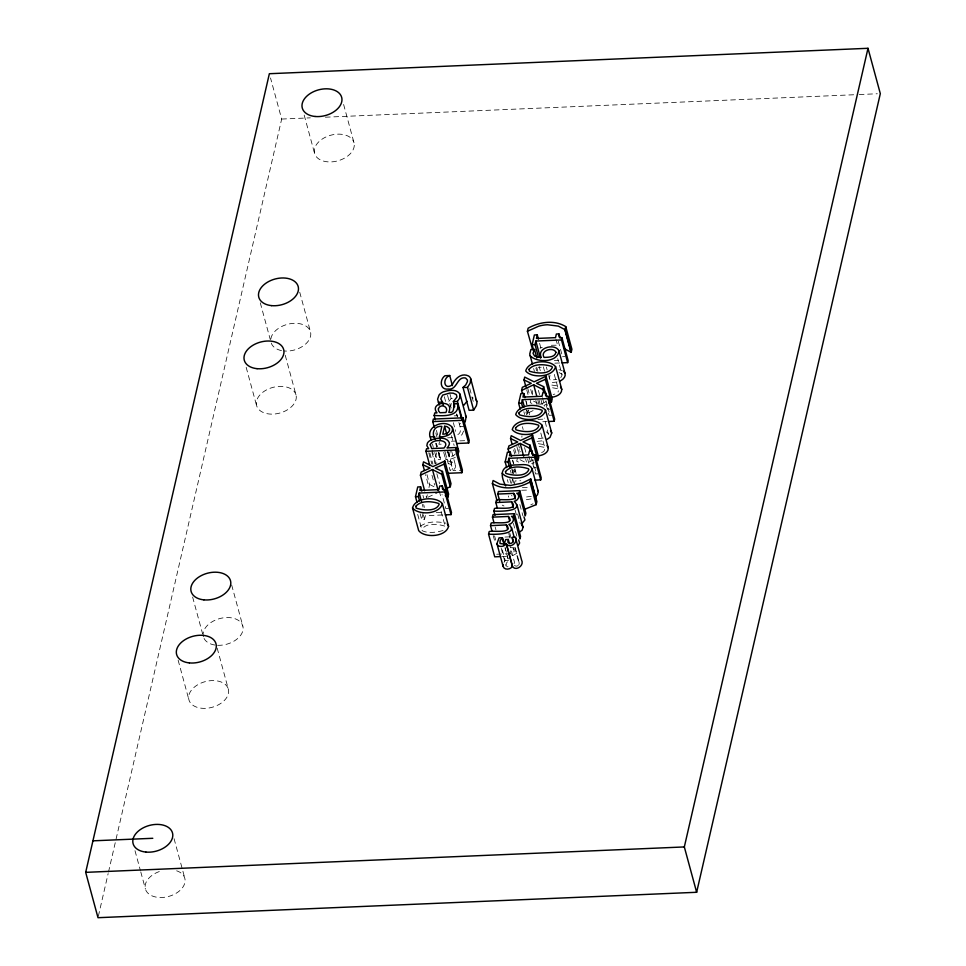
<?xml version="1.0" encoding="UTF-8"?>
<svg xmlns="http://www.w3.org/2000/svg" width="966" height="966" viewBox="0 0 966 966"><rect width="100%" height="100%" fill="white"/><g stroke="black" fill="none" stroke-linecap="round" stroke-linejoin="round"><path stroke-width="0.72" stroke-dasharray="4.83 3.62" d="M513.646 547.36L514.141 551.755L510.398 553.59M443.044 530.527C436.523 532.278 428.566 533.691 422.311 530.781L421.925 529.996C425.016 522.34 438.383 523.995 444.952 526.192L444.867 529.018M540.815 433.046L545.041 448.635L543.822 451.508L541.358 452.704M548.459 434.64L544.269 418.036M554.291 374.422L558.529 390.01L558.058 392.051M451.279 408.002L450.627 406.65L451.339 403.148M506.16 566.148L506.269 563.25L508.527 560.618L505.061 547.867M518.778 453.561L519.116 449.214M521.857 437.272L521.978 435.763M532.254 394.937L532.592 390.59M98.339 916.227L108.144 873.578M108.482 872.105L281.674 119.059L270.516 77.968M442.464 514.975L425.366 515.699L424.557 519.237L421.647 519.358L423.567 511.014M427.31 494.761L426.598 497.864L425.825 495.027M426.972 474.608L429.665 484.521L429.001 487.383L425.535 474.632M439.506 441.74L438.926 444.263L443.382 444.07M455.288 457.389L452.003 458.753L445.628 459.442L447.717 450.349M455.409 453.863L453.428 455.831L448.949 456.87L450.772 448.936M459.526 424.279L460.468 423.398M458.874 422.444C460.07 426.235 462.557 433.686 456.797 434.893M511.654 483.229L512.608 479.051M515.011 468.619L514.298 471.71L518.307 469.838M517.365 458.379L516.713 461.229L519.116 462.364M533.123 410.586L527.786 413.098L528.499 409.995M530.853 399.755L530.189 402.605L533.787 404.307M514.238 484.497L515.047 480.959L520.746 480.718M514.069 563.806L514.455 562.127L510.217 546.551M518.851 564.784C520.602 562.164 515.518 558.626 521.58 560.038M436.644 452.8L435.883 456L436.692 459.55L440.605 459.381L438.721 452.148M439.59 453.235L439.107 455.952L440.641 459.236L438.685 452.293M463.608 431.077L461.953 434.724L458.427 436.97M549.968 375.182L549.449 378.406L550.185 380.085L556.79 379.481M503.986 562.393L505.23 560.534L501.765 547.782M448.912 401.325L451.158 398.39L455.892 398.197M516.846 553.276L512.499 555.752M560.763 377.706L562.115 374.965L557.72 358.688M420.391 526.216C427.552 521.072 437.707 521.326 445.99 523.186M530.769 504.856L533.003 503.781M533.534 401.107L540.236 404.512L546.877 401.397M427.926 497.236L437.284 492.853M533.389 460.009L526.76 463.137L525.601 458.886M543.918 405.382L546.43 404.259M531.686 463.439L534.21 462.316M540.006 348.171L542.337 347.289M553.156 394.49L554.846 394.08M531.336 496.319L523.765 497.321M531.095 498.891L525.359 499.893M557.092 381.956L550.535 382.79M543.121 438.105L535.973 438.793M541.914 440.858L536.504 441.438M454.225 415.851L457.836 415.706M551.32 345.273L559.712 345.164M522.413 487.528L528.33 487.311M521.628 490.257L529.114 490.028M510.724 547.722L512.572 547.589L514.419 550.197M281.674 119.059L310.327 117.84M325.409 117.2L857.699 94.596M859.209 94.535L877.297 93.762M562.514 356.708L565.11 356.599M554.339 360.644L558.746 360.451M554.834 363.168L560.534 362.926M538.291 367.382L541.202 367.261M551.634 415.211L549.038 415.332L545.186 401.156M537.929 419.389L545.259 419.075M542.783 421.731L547.058 421.55M460.033 426.694L463.68 426.537M447.632 437.827L453.477 437.586M451.4 441.233L466.264 440.605M448.152 452.16L453.163 470.575L461.084 470.249M538.147 473.835L535.55 473.944L531.312 458.367M448.465 508.575L445.869 508.684L442.017 494.52M436.234 512.68L443.575 512.366M504.916 537.048L510.603 536.806M496.681 554.243L507.657 553.784M501.752 556.525L507.367 556.295M505.23 560.534L508.575 560.389M551.84 385.072L559.181 386.207M538.364 443.696L545.705 444.831M552.624 387.789L557.358 388.61L558.529 390.01M539.137 446.401L543.882 447.234L545.041 448.635M506.896 566.668L508.068 566.8M448.079 460.963L453.501 462.509L455.554 465.564A10.022 6.521 -15.2 0 1 453.163 470.575M558.855 369.724L562.236 370.546M471.879 397.775L473.328 398.064M448.369 463.68C452.523 463.547 453.223 468.498 450.18 470.708L444.396 449.456M559.072 372.538L561.958 374.277M546.14 431.79L548.495 433.625M547.408 408.195L549.787 409.318M533.932 466.82L536.311 467.93M502.211 505.121L504.01 506.015M520.046 459.731L525.419 462.448M429.665 484.521L437.707 488.603M514.383 565.581L516.218 566.136A2.367 1.546 -15.2 0 0 518.174 565.508M511.606 495.256L511.992 496.041M508.37 495.896L508.744 497.176M558.276 341.119L562.127 355.283M555.909 339.078L557.442 344.741M546.37 367.068L547.142 369.906M548.688 375.569L549.449 378.406M539.596 343.341L541.129 349.016M543.363 366.875L544.51 371.125M539.137 366.428L540.284 370.678M546.056 400.854L549.135 412.18M536.685 367.152L537.845 371.403M535.864 367.998L536.637 370.823M542.421 397.702L544.739 406.203M533.655 368.553L534.427 371.391M538.424 390.361L539.571 394.611M541.117 400.286L542.264 404.537M539.088 400.262L540.236 404.512M537.881 400.371L539.04 404.621M535.852 400.347L537.011 404.597M530.732 389.407L531.88 393.657M527.774 388.417L529.694 395.505M526.724 389.853L528.269 395.529M526.18 401.494L526.953 404.319M525.721 400.552L526.881 404.802M528.414 410.465L529.573 414.716M527.013 410.26L527.786 413.098M526.434 409.838L527.581 414.088M525.902 412.011L526.663 414.837M523.862 411.709L524.635 414.547M532.568 459.478L535.647 470.804M522.401 426.718L523.161 429.544M528.945 456.314L530.865 463.402M524.55 447.572L526.096 453.235M527.629 458.898L528.788 463.149M518.138 443.382L520.445 451.883M516.858 446.606L518.404 452.281M514.673 448.453L516.206 454.129M513.634 449.902L514.781 454.153M512.705 460.118L513.852 464.368M512.62 460.589L513.393 463.426M514.938 469.09L516.086 473.34M513.332 469.874L514.105 472.712M512.028 469.21L513.188 473.461M511.968 469.621L513.127 473.871M510.386 470.333L511.159 473.171M512.692 478.834L513.852 483.085M519.841 504.59L522.932 515.916M509.794 478.955L510.942 483.205M517.655 514.057L520.348 523.983M507.379 479.667L508.14 482.505M515.107 510.108L517.039 517.196M513.381 523.415L516.846 536.166M515.252 547.71L519.092 561.874M514.769 547.42L518.187 560.401M509.806 533.196L510.954 537.446M469.766 388.598L473.618 402.762M508.732 533.425L510.265 539.088M510.169 550.668L511.316 554.919M505.109 547.637L508.188 558.976M501.209 548.338L505.834 565.339M495.172 527.062L495.944 529.887M494.568 535.876L495.715 540.127M493.215 535.562L495.135 542.65M456.87 414.209L457.606 417.191M456.568 413.943L457.341 416.781M449.999 394.14L451.158 398.39M447.536 395.311L450.627 406.65M453.344 422.685L454.491 426.936M444.312 396.724L445.857 402.399M451.448 435.642L454.153 445.555M451.702 451.4L455.554 465.564M448.115 451.472L451.967 465.648M447.789 452.619L448.949 456.87M443.708 452.366L445.628 459.442M436.427 430.401L438.347 437.489M435.835 432.925L436.994 437.175M436.415 443.648L437.175 446.473M436.378 443.792L437.151 446.63M343.618 104.473L354.003 142.739A20.419 13.295 -15.2 0 1 327.377 161.817A20.419 13.295 -15.2 0 1 321.473 139.563A20.419 13.295 -15.2 0 1 354.003 142.739M435.618 443.201L436.765 447.451M438.31 453.114L439.47 457.365M432.454 443.962L433.323 447.391M434.772 452.462L436.692 459.55M432.092 449.975L435.944 464.151M431.947 452.414L435.026 463.74M436.849 473.714L439.542 483.64M429.846 452.933L432.925 464.272M439.264 491.054L441.184 498.142M428.759 452.74L431.838 464.078M431.971 475.2L434.664 485.113M441.1 511.4L445.338 526.989M422.939 495.329L423.712 498.166M423.651 504.614L424.424 507.452M422.287 504.361L423.06 507.198M423.398 514.987L424.557 519.237M420.113 513.695L421.647 519.358M417.698 514.407L421.925 529.996M304.181 115.087L314.566 153.34M299.726 292.215L310.509 331.881M285.224 355.271L296.007 394.937A20.419 13.295 -15.2 0 1 269.381 414.016A20.419 13.295 -15.2 0 1 263.476 391.773A20.419 13.295 -15.2 0 1 296.007 394.937M260.289 302.829L270.299 339.658M246.173 367.297L256.57 405.551M231.671 585.034L242.84 626.125M217.169 648.089L228.338 689.169A20.419 13.295 -15.2 0 1 201.713 708.259A20.419 13.295 -15.2 0 1 195.808 686.005A20.419 13.295 -15.2 0 1 228.338 689.169M192.62 597.06L202.631 633.901M178.118 660.116L188.901 699.782M174.061 838.657L182.526 869.823M182.912 871.247L184.832 878.323M134.999 850.684L140.396 870.523M140.782 871.936L145.395 888.937M455.264 429.761L455.336 431.355M435.461 463.704A7.088 4.613 -15.2 0 1 436.874 462.847M176.645 870.801A20.419 13.295 -15.2 0 1 177.925 892.101A20.419 13.295 -15.2 0 1 146.953 892.077A20.419 13.295 -15.2 0 1 161.708 870.789M203.403 636.739A20.419 13.295 -15.2 0 1 223.182 617.854A20.419 13.295 -15.2 0 1 242.816 630.834A20.419 13.295 -15.2 0 1 216.215 645.203M215.007 645.059A20.419 13.295 -15.2 0 1 203.766 637.826M270.854 338.994A20.419 13.295 -15.2 0 1 294.328 323.308A20.419 13.295 -15.2 0 1 310.098 337.81A20.419 13.295 -15.2 0 1 283.883 350.972M281.492 350.61A20.419 13.295 -15.2 0 1 271.072 342.495"/><path stroke-width="1.45" d="M494.012 522.811L492.479 517.136L493.058 514.624L514.407 513.707L513.827 516.23L511.461 516.339C515.482 518.585 512.729 523.946 508.889 524.393C519.998 535.369 491.223 534.403 488.567 534.162L494.725 556.827L500.34 556.585M499.712 501.137L497.792 494.061L498.371 491.537L519.72 490.631L519.14 493.155L516.762 493.252C520.795 495.51 518.042 500.859 514.19 501.306C525.311 512.294 496.524 511.328 493.868 511.074L495.027 515.325M516.882 504.53L523.041 527.195L522.147 530.189L519.237 532.206M502.417 537.712L500.11 540.586L500.002 543.484L503.141 543.93L504.771 542.65L505.641 539.571L508.297 539.463L507.85 542.168L510.06 543.472A2.367 1.546 -15.2 0 0 512.692 542.107C514.443 539.499 509.36 535.961 515.421 537.362C518.44 542.916 509.36 549.111 506.208 543.616L512.366 566.281C510.724 569.638 504.216 570.508 503.093 566.342L496.935 543.677L499.072 537.857L502.417 537.712L504.337 544.8M503.093 566.342L503.226 564.47M412.53 507.959C415.259 497.176 436.439 496.065 442.416 503.672L448.574 526.349C445.821 537.108 424.678 538.243 418.689 530.636L412.53 507.959C418.52 515.566 439.663 514.443 442.416 503.672M505.677 485.983C499.277 473.304 501.306 465.66 515.071 464.936C520.396 465.141 529.573 462.617 532.097 468.933L538.255 491.609L537.543 494.677L535.14 497.176M532.097 468.933C529.344 479.704 508.201 480.839 502.211 473.231M542.119 425.318C539.366 436.089 518.235 437.212 512.246 429.604C514.975 418.821 536.154 417.71 542.119 425.318L548.29 447.995C548.386 453.114 542.687 455.24 538.46 455.855M545.573 410.321C542.82 421.079 521.688 422.214 515.699 414.607C518.428 403.812 539.608 402.701 545.573 410.321L551.731 432.985L550.028 437.405L546.804 439.506M555.607 366.694C552.854 377.465 531.723 378.6 525.721 370.98C528.45 360.197 549.63 359.086 555.607 366.694L561.765 389.37C561.874 394.49 556.175 396.615 551.948 397.243M417.034 502.356L415.489 496.693L417.735 486.949L420.633 486.828L419.799 490.45L438.878 489.641L439.711 486.019L442.307 485.91L442.44 488.893L445.338 489.859L451.496 512.523L451.013 514.612L445.314 514.854M506.715 467.629L505.17 461.953L507.416 452.209L510.314 452.088L509.48 455.71L528.559 454.901L529.392 451.279L531.988 451.17L532.121 454.165L535.019 455.119L541.177 477.784L540.694 479.873L534.995 480.114M520.191 409.004L518.657 403.329L520.891 393.585L523.801 393.464L522.968 397.086L542.035 396.277L542.868 392.655L545.476 392.546L545.609 395.541L548.507 396.495L554.665 419.172L554.182 421.248L548.483 421.49M533.679 350.38L532.133 344.717L534.379 334.973L537.277 334.84L536.444 338.462L555.522 337.653L556.356 334.031L558.952 333.922L559.085 336.917L561.983 337.871L568.141 360.547L567.658 362.624L561.958 362.866M85.684 872.358L269.357 73.718L867.999 48.3L880.316 93.642L696.643 892.282L98.001 917.7L85.684 872.358L684.326 846.94L867.999 48.3M424.666 490.776L420.439 475.187L421.152 472.096L430.051 468.112L422.842 464.706L423.506 461.857L432.889 466.614L444.843 460.999L451.001 483.664L450.289 486.767L446.509 488.458M429.773 465.467L425.934 451.303L426.513 448.779L428.687 448.683L426.839 445.652L427.395 443.14A7.088 4.613 -15.2 0 1 430.715 440.182C436.318 438.045 446.546 435.98 449.395 442.899A10.022 6.521 -15.2 0 1 447.004 447.91L456.254 447.524L462.412 470.188L461.833 472.712L448.441 473.28M434.302 427.262L432.756 421.587L433.348 419.063L463.088 417.807L469.247 440.472L468.667 442.996L456.761 443.503M435.328 419.715L434.169 415.465L434.748 412.965L437.018 412.868C428.457 402.351 454.926 398.487 448.792 412.361C456.99 414.124 450.748 401.651 457.522 403.873L461.76 419.461M419.546 500.823L418.399 496.572L419.208 493.022L444.855 491.935L445.338 489.859M435.219 439.542C431.247 433.819 433.577 425.547 441.86 426.392L439.47 436.777L440.242 439.602M459.961 394.128L459.659 398.149L457.401 401.433L453.368 401.602L456.954 397.026L456.35 394.575L453.223 393.186L449.866 393.029L442.645 395.106L440.774 398.91L442.44 402.073L438.407 402.242L437.586 399.187L439.071 395.022A8.537 5.554 -15.2 0 1 443.382 391.834C448.514 390.216 456.652 388.658 459.961 394.128L466.119 416.793L465.177 422.009M449.733 375.52C442.03 378.249 443.877 390.916 452.33 384.794C454.974 378.696 461.289 372.502 468.413 375.931A9.37 6.098 -15.2 0 1 470.72 378.793L477.023 402.713L476.359 405.744L473.642 410.127L469.114 410.321L463.004 387.451L465.733 384.915L467.375 381.751L467.459 380.097L465.612 378.02C456.821 376.028 457.304 390.373 448.272 389.044C439.856 390.336 439.385 379.65 444.988 375.726L449.733 375.52L452.39 385.627M444.614 426.272L442.79 434.205C445.918 434.338 450.434 432.357 449.528 428.554L446.908 426.549L444.614 426.272L446.92 434.772M445.278 495.606L447.946 496.959L441.788 474.282L442.44 471.42L435.304 468.051L444.131 464.103L444.843 460.999M463.004 387.451L467.484 387.463L470.188 383.079L470.72 378.793M461.833 472.712L455.674 450.035L456.254 447.524M468.667 442.996L462.497 420.331L463.088 417.807M447.946 496.959L448.598 494.085L442.44 471.42M497.019 500.593L492.394 483.592L493.107 480.513L499.869 484.099L510.591 485.439L522.159 483.145L530.72 478.919L536.879 501.583L536.166 504.663L524.466 509.372M532.616 349.692L527.424 331.278L528.136 328.199C539.354 321.895 554.303 319.577 565.75 326.605L571.908 349.269L571.196 352.349L564.434 348.762M488.567 534.162L489.146 531.638C491.042 530.008 514.54 534.488 506.413 524.924L490.523 525.649L492.056 531.312M490.523 525.649L491.102 523.125C492.986 521.471 516.387 525.999 508.418 516.46L492.479 517.136M493.868 511.074L494.459 508.551C496.355 506.933 519.853 511.4 511.726 501.837L495.836 502.561L497.369 508.237M495.836 502.561L496.415 500.038C498.299 498.384 521.7 502.924 513.731 493.385L497.792 494.061M508.913 451.883L508.14 449.045L508.853 445.942L517.752 441.969L510.555 438.564L511.207 435.702L520.602 440.46L532.544 434.857L538.702 457.522L537.99 460.625L531.831 437.948L532.544 434.857M522.389 393.259L521.616 390.421L522.328 387.318L531.24 383.345L524.031 379.94L524.695 377.078L534.077 381.836L546.032 376.233L552.19 398.898L551.477 402.001L548.954 403.124M509.613 467.496L508.08 461.833L508.889 458.295L534.536 457.196L535.019 455.119M522.715 407.459L521.555 403.208L522.377 399.67L548.024 398.584L548.507 396.495M538.509 357.335L535.043 344.584L535.852 341.046L561.5 339.96L561.983 337.871M532.495 364.303L529.73 354.039L530.865 349.571L534.512 349.426L533.015 353.327L534.657 356.116L541.322 357.517C536.19 348.05 554.52 342.894 558.843 350.549L565.001 373.214C566.136 376.885 562.695 380.049 559.543 381.172M530.262 450.977L529.489 448.139L530.153 445.266L523.017 441.897L531.831 437.948M543.737 392.353L542.977 389.515L543.629 386.642L536.492 383.285L545.319 379.324L546.032 376.233M536.166 504.663L530.008 481.986L530.72 478.919M571.196 352.349L565.038 329.684L565.75 326.605M463.752 405.382L466.976 401.276M457.51 455.433L458.802 451.472L452.366 427.491C444.915 417.916 423.579 427.057 431.307 439.711M506.208 543.616C504.566 546.973 498.058 547.843 496.935 543.677M518.235 545.379L519.636 542.989L518.645 539.946M522.195 523.246L524.949 519.901L523.958 516.858M530.008 481.986C518.79 488.277 503.841 490.619 492.394 483.592M521.616 390.421L533.655 384.782L542.977 389.515M420.439 475.187L432.466 469.548L441.788 474.282M508.14 449.045L520.167 443.406L529.489 448.139M527.424 331.278L538.678 326.194A24.754 16.108 -15.2 0 1 547.553 324.757L558.276 326.097L565.038 329.684M532.133 344.717L535.043 344.584M518.657 403.329L521.555 403.208M434.169 415.465C442.114 415.863 460.19 417.348 457.522 403.873M432.756 421.587L462.497 420.331M430.534 436.874L434.446 436.704M439.47 436.777C444.964 437.236 453.96 434.579 452.366 427.491M425.934 451.303L455.674 450.035M505.17 461.953L508.08 461.833M415.489 496.693L418.399 496.572M512.366 566.281C515.518 571.775 524.598 565.581 521.58 560.038L515.421 537.362M92.929 840.831L152.797 838.295M563.504 371.27L565.001 373.214M521.688 525.033L523.041 527.195M560.534 387.028L561.765 389.37M550.511 430.643L551.731 432.985M547.058 445.652L548.29 447.995M447.343 524.007L448.574 526.349M530.189 355.802C536.83 362.938 558.384 362.721 558.843 350.549M457.836 449.021L458.524 450.168M465.491 415.621L466.119 416.793M537.881 490.317L538.255 491.609M564.856 329.684L571.015 352.361M561.5 339.96L567.658 362.624M558.952 333.922L560.111 338.172M684.326 846.94L696.643 892.282M537.277 334.84L538.436 339.09M535.852 341.046L540.477 358.048M545.319 379.324L551.477 402.001M548.024 398.584L554.182 421.248M534.512 349.426L536.818 357.927M545.476 392.546L546.623 396.797M543.629 386.642L545.947 395.142M533.655 384.782L536.734 396.12M524.031 379.94L525.951 387.028M523.801 393.464L524.949 397.714M522.377 399.67L524.297 406.746M534.536 457.196L540.694 479.873M531.988 451.17L533.147 455.421M530.153 445.266L532.846 455.179M530.914 480.344L536.299 500.183M520.167 443.406L523.632 456.157M510.555 438.564L512.089 444.227M510.314 452.088L511.473 456.338M519.72 490.631L525.878 513.296L525.299 515.82L519.14 493.155M508.889 458.295L511.195 466.795M513.731 493.385L515.264 499.048M511.726 501.837L513.26 507.5M514.407 513.707L520.565 536.384L519.986 538.907L513.827 516.23M511.569 527.605L514.262 537.531M508.418 516.46L509.577 520.71M512.077 537.507L513.175 541.986M506.413 524.924L507.573 529.175M467.484 387.463L473.642 410.127M508.297 539.463L509.456 543.713M506.353 543.604L512.523 566.281M502.356 537.941L504.288 545.029M457.401 401.433L462.026 418.435M453.404 401.458L454.527 405.853M453.875 404.03L454.648 406.867M442.476 401.916L443.213 404.899M438.407 402.242L439.18 405.068M444.131 464.103L450.289 486.767M434.483 436.56L435.255 439.397M444.855 491.935L451.013 514.612M442.307 485.91L443.466 490.16M432.466 469.548L438.238 490.8M422.842 464.706L424.388 470.382M420.633 486.828L421.792 491.078M419.208 493.022L421.514 501.523M475.622 399.381A9.37 6.098 -15.2 0 1 476.878 401.458M415.815 506.317L416.141 508.116C422.734 510.302 436.101 511.968 439.18 504.312L438.793 503.528C432.043 501.161 420.693 500.219 415.815 506.317M505.496 471.577L505.822 473.376C512.415 475.574 525.782 477.228 528.861 469.585L528.474 468.788C521.725 466.421 510.374 465.479 505.496 471.577M515.53 427.962L515.856 429.761C522.437 431.947 535.804 433.613 538.883 425.958L538.509 425.173C531.747 422.806 520.408 421.864 515.53 427.962M518.971 412.953L519.31 414.752C525.89 416.95 539.257 418.604 542.337 410.961L541.962 410.164C535.2 407.797 523.85 406.867 518.971 412.953M529.006 369.338L529.344 371.137C535.925 373.335 549.292 374.989 552.371 367.346L551.997 366.549C545.235 364.182 533.884 363.24 529.006 369.338M430.232 444.771L431.705 448.562L444.022 448.043C451.617 439.421 432.49 438.141 430.232 444.771M438.371 408.872L438.612 410.997L440.001 412.736L445.93 412.482C449.226 406.505 440.315 403.088 438.371 408.872M555.957 352.288C554.991 357.444 548.133 357.239 544.027 357.42C539.753 350.465 553.446 346.492 555.957 352.288M145.89 852.072A20.419 13.295 -15.2 0 0 172.516 832.994A20.419 13.295 -15.2 0 0 139.985 829.818A20.419 13.295 -15.2 0 0 145.89 852.072M189.396 662.918A20.419 13.295 -15.2 0 0 216.022 643.839A20.419 13.295 -15.2 0 0 183.492 640.675A20.419 13.295 -15.2 0 0 189.396 662.918M203.898 599.862A20.419 13.295 -15.2 0 0 230.524 580.783A20.419 13.295 -15.2 0 0 197.982 577.62A20.419 13.295 -15.2 0 0 203.898 599.862M257.065 368.674A20.419 13.295 -15.2 0 0 283.69 349.595A20.419 13.295 -15.2 0 0 251.16 346.432A20.419 13.295 -15.2 0 0 257.065 368.674M271.567 305.63A20.419 13.295 -15.2 0 0 298.192 286.552A20.419 13.295 -15.2 0 0 265.662 283.388A20.419 13.295 -15.2 0 0 271.567 305.63M315.061 116.475A20.419 13.295 -15.2 0 0 341.686 97.397A20.419 13.295 -15.2 0 0 309.156 94.233A20.419 13.295 -15.2 0 0 315.061 116.475"/></g></svg>
